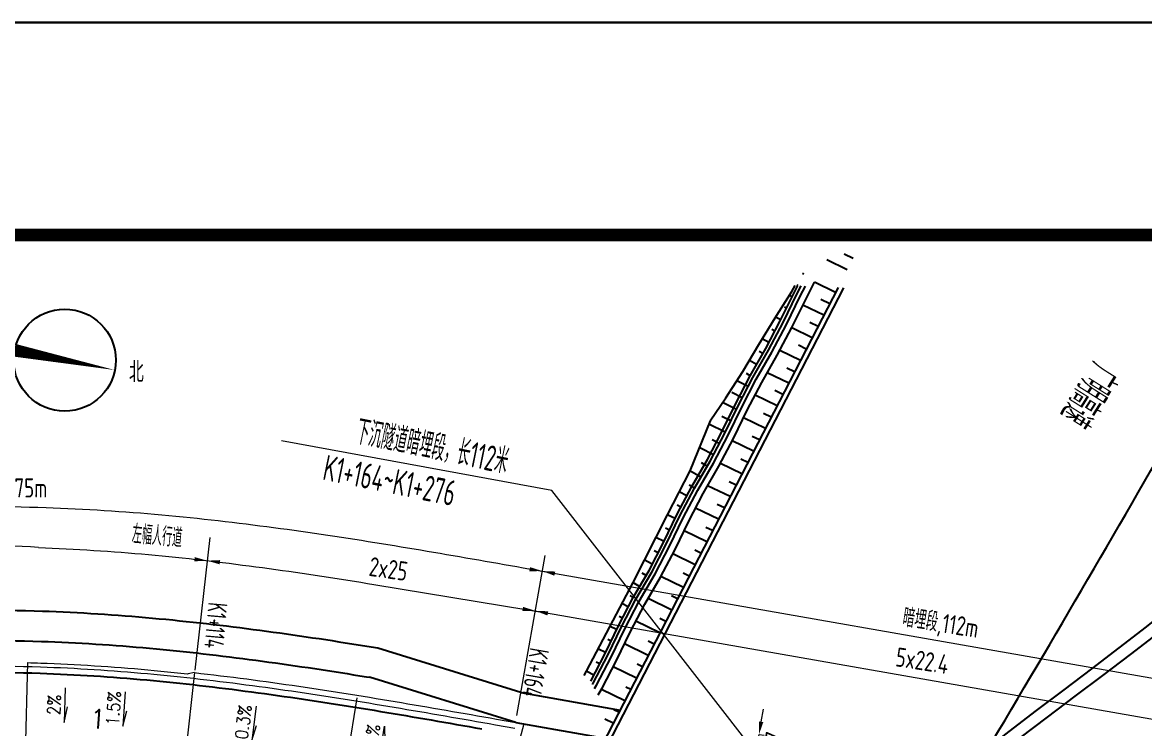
# Model space of a CAD drawing. Extents: x 45837 to 287007, y -98586 to 328021.
# Drawn here: x 70527 to 75801, y -42507 to -39186 of the extents above; entities that cross this region are included whole.
import ezdxf
from ezdxf.enums import TextEntityAlignment as Align

# ---------------------------------------------------------------- set-up
doc = ezdxf.new("R2010")
doc.units = 0
doc.header["$LTSCALE"] = 1000
doc.header["$MEASUREMENT"] = 0
for name, pattern in [('ACAD_ISO02W100', [15, 12, -3]), ('ACAD_ISO04W100', [30, 24, -3, 0, -3]), ('DASHED', [19.05, 12.7, -6.35])]:
    doc.linetypes.add(name, pattern=pattern)
for name, color, linetype in [('0-文字', 7, 'Continuous'), ('0-段落划分', 2, 'Continuous'), ('DIM_SYMB', 3, 'Continuous'), ('HIDE_B', 7, 'Continuous'), ('LMBG-数据', 7, 'Continuous'), ('PUB_TEXT', 7, 'Continuous'), ('station', 6, 'Continuous'), ('WALL', 9, 'Continuous'), ('分隔带', 3, 'Continuous'), ('图框', 7, 'Continuous'), ('虚线', 11, 'ACAD_ISO02W100'), ('路基边线', 1, 'Continuous'), ('路面边线', 7, 'Continuous')]:
    doc.layers.add(name, color=color, linetype=linetype)
doc.layers.add('标注', color=4, linetype='Continuous', lineweight=15)
doc.layers.add('隧道', color=6, linetype='Continuous', lineweight=5)
doc.styles.add('_TCH_DIM', font='SIMPLEX', dxfattribs={"bigfont": 'GBCBIG'})
doc.styles.add('GTF_XW', font='simplex1.shx', dxfattribs={"width": 0.7, "bigfont": 'hztxt.shx'})
doc.styles.get("Standard").update_dxf_attribs({"font": 'gbenor.shx', "bigfont": 'gbcbig.shx'})
doc.dimstyles.new('比例1000', dxfattribs={"dimtxt": 3, "dimasz": 2, "dimexe": 0.8, "dimexo": 0.8, "dimgap": 0.4, "dimtad": 1, "dimdsep": 46, "dimtxsty": 'Standard', "dimcen": 0.09, "dimclrd": 256, "dimclre": 256, "dimclrt": 256, "dimadec": 1, "dimazin": 0, "dimtfac": 1, "dimtix": 1, "dimtmove": 2, "dimatfit": 3, "dimfxl": 0, "dimtolj": 1, "dimtzin": 0, "dimarcsym": 0})

# ---------------------------------------------------------------- blocks, each defined once
blk = doc.blocks.new('LMBG.ZXUP..11主线正向')
at = {"layer": 'LMBG-数据', "lineweight": -2}
blk.add_lwpolyline([(-0.54, 0.8), (0.54, 0.8), (0.053, 0.886)], dxfattribs=at)
at = {"layer": 'LMBG-数据', "lineweight": -2, "style": 'GTF_XW', "width": 0.85}
for tag, p in [('ZXCDKD', (0, 1.206)), ('ZXCDPD', (0, 0.468))]:
    blk.add_attdef(tag, text='', height=0.4, rotation=180, dxfattribs=at).set_placement(p, align=Align.MIDDLE)
blk = doc.blocks.new('LMBG.ZXDP..11主线正向')
at = {"layer": 'LMBG-数据', "lineweight": -2}
blk.add_lwpolyline([(0.54, 0.8), (-0.54, 0.8), (-0.053, 0.886)], dxfattribs=at)
at = {"layer": 'LMBG-数据', "lineweight": -2, "style": 'GTF_XW', "width": 0.85}
for tag, p in [('ZXCDKD', (0, 1.206)), ('ZXCDPD', (0, 0.468))]:
    blk.add_attdef(tag, text='', height=0.4, rotation=180, dxfattribs=at).set_placement(p, align=Align.MIDDLE)
blk = doc.blocks.new('*D242')
at = {"layer": 'Defpoints', "color": 0, "linetype": 'ByBlock'}
for p in [(-9952752.06, 2543750.35), (-9952752.16, 2543749.55), (-9952747.45, 2543748.95)]:
    blk.add_point(p, dxfattribs=at)
at = {"layer": '标注', "linetype": 'ByBlock', "lineweight": -2}
for p, q in [((-9952754.04, 2543750.6), (-9952756.03, 2543750.85)), ((-9952752.06, 2543750.35), (-9952751.96, 2543751.14)), ((-9952747.35, 2543749.75), (-9952752.06, 2543750.35)), ((-9952747.35, 2543749.75), (-9952747.24, 2543750.54)), ((-9952745.36, 2543749.5), (-9952743.38, 2543749.24))]:
    blk.add_line(p, q, dxfattribs=at)
at = {"layer": '标注', "linetype": 'ByBlock'}
for points in [[(-9952754, 2543750.93), (-9952754.08, 2543750.27), (-9952752.06, 2543750.35)], [(-9952745.32, 2543749.83), (-9952745.4, 2543749.16), (-9952747.35, 2543749.75)]]:
    blk.add_solid(points, dxfattribs=at)
at = {"layer": '标注', "linetype": 'ByBlock', "insert": (-9952749.46, 2543751.93), "char_height": 3, "attachment_point": 5, "rotation": 352.7449}
blk.add_mtext('\\A1;4.75', dxfattribs=at)
blk = doc.blocks.new('ac')
at = {"layer": '0-段落划分', "color": 2, "linetype": 'Continuous'}
for p, q in [((-9952827.287, 2543761.556), (-9952827.89, 2543760.142)), ((-9952825.467, 2543760.724), (-9952826.863, 2543757.45)), ((-9952821.828, 2543759.06), (-9952823.26, 2543755.706)), ((-9952820.009, 2543758.228), (-9952820.606, 2543756.829)), ((-9952818.189, 2543757.396), (-9952819.619, 2543754.046)), ((-9952816.37, 2543756.564), (-9952816.937, 2543755.236)), ((-9952814.55, 2543755.732), (-9952815.949, 2543752.451)), ((-9952812.731, 2543754.9), (-9952813.274, 2543753.629)), ((-9952824.452, 2543753.945), (-9952824.544, 2543753.745)), ((-9952810.912, 2543754.068), (-9952812.324, 2543750.759)), ((-9952809.092, 2543753.236), (-9952809.629, 2543751.979)), ((-9952822.637, 2543753.105), (-9952822.71, 2543752.947)), ((-9952820.814, 2543752.281), (-9952821.016, 2543751.817)), ((-9952818.98, 2543751.484), (-9952819.122, 2543751.157)), ((-9952807.273, 2543752.404), (-9952808.74, 2543748.965)), ((-9952805.453, 2543751.572), (-9952806.001, 2543750.288)), ((-9952817.145, 2543750.688), (-9952817.512, 2543749.843)), ((-9952815.331, 2543749.847), (-9952815.554, 2543749.37)), ((-9952803.633, 2543750.74), (-9952805.133, 2543747.223)), ((-9952801.814, 2543749.908), (-9952802.346, 2543748.663)), ((-9952813.518, 2543749.001), (-9952814.018, 2543747.93)), ((-9952811.72, 2543748.127), (-9952812.006, 2543747.565)), ((-9952799.995, 2543749.076), (-9952801.488, 2543745.578)), ((-9952798.175, 2543748.244), (-9952798.672, 2543747.081)), ((-9952809.938, 2543747.219), (-9952810.522, 2543746.074)), ((-9952808.156, 2543746.311), (-9952808.453, 2543745.727)), ((-9952796.356, 2543747.412), (-9952797.817, 2543743.988)), ((-9952794.537, 2543746.58), (-9952795.009, 2543745.472)), ((-9952806.431, 2543746.063), (-9952807.258, 2543744.276)), ((-9952804.616, 2543745.223), (-9952805.371, 2543743.591)), ((-9952802.792, 2543744.401), (-9952803.737, 2543742.2)), ((-9952792.717, 2543745.748), (-9952794.189, 2543742.295)), ((-9952790.898, 2543744.916), (-9952791.368, 2543743.813)), ((-9952800.955, 2543743.613), (-9952801.562, 2543742.197)), ((-9952799.117, 2543742.824), (-9952800.24, 2543740.207)), ((-9952789.078, 2543744.084), (-9952790.619, 2543740.474)), ((-9952787.259, 2543743.252), (-9952787.742, 2543742.121)), ((-9952797.302, 2543741.984), (-9952797.845, 2543740.82)), ((-9952795.489, 2543741.138), (-9952796.45, 2543739.079)), ((-9952785.439, 2543742.42), (-9952787.01, 2543738.739)), ((-9952783.62, 2543741.588), (-9952784.086, 2543740.496)), ((-9952793.693, 2543740.26), (-9952794.17, 2543739.335)), ((-9952791.916, 2543739.343), (-9952792.824, 2543737.583)), ((-9952781.8, 2543740.756), (-9952783.357, 2543737.109)), ((-9952779.981, 2543739.924), (-9952780.407, 2543738.925)), ((-9952778.162, 2543739.092), (-9952779.686, 2543735.521)), ((-9952790.138, 2543738.426), (-9952790.569, 2543737.591)), ((-9952788.868, 2543737.288), (-9952789.442, 2543736.049)), ((-9952776.342, 2543738.26), (-9952776.746, 2543737.314)), ((-9952774.523, 2543737.428), (-9952776.059, 2543733.829)), ((-9952787.053, 2543736.448), (-9952787.337, 2543735.835)), ((-9952785.228, 2543735.631), (-9952785.759, 2543734.378)), ((-9952772.702, 2543736.596), (-9952773.108, 2543735.644)), ((-9952770.884, 2543735.764), (-9952772.5, 2543731.977)), ((-9952783.387, 2543734.85), (-9952783.662, 2543734.2)), ((-9952781.546, 2543734.069), (-9952782.116, 2543732.725)), ((-9952769.064, 2543734.932), (-9952769.483, 2543733.952)), ((-9952767.245, 2543734.1), (-9952768.888, 2543730.251)), ((-9952779.731, 2543733.229), (-9952780.036, 2543732.574)), ((-9952777.918, 2543732.384), (-9952778.52, 2543731.093)), ((-9952765.425, 2543733.268), (-9952765.827, 2543732.328)), ((-9952763.606, 2543732.436), (-9952765.226, 2543728.639)), ((-9952776.124, 2543731.502), (-9952776.44, 2543730.897)), ((-9952774.351, 2543730.576), (-9952774.931, 2543729.464)), ((-9952761.786, 2543731.604), (-9952762.142, 2543730.769)), ((-9952759.967, 2543730.772), (-9952761.555, 2543727.052)), ((-9952772.578, 2543729.65), (-9952772.843, 2543729.143)), ((-9952771.061, 2543728.948), (-9952771.535, 2543727.923)), ((-9952758.148, 2543729.94), (-9952758.483, 2543729.154)), ((-9952756.328, 2543729.108), (-9952757.932, 2543725.351)), ((-9952769.246, 2543728.108), (-9952769.48, 2543727.602)), ((-9952767.42, 2543727.294), (-9952767.856, 2543726.254)), ((-9952754.509, 2543728.276), (-9952754.852, 2543727.473)), ((-9952765.575, 2543726.52), (-9952765.804, 2543725.973)), ((-9952763.731, 2543725.746), (-9952764.212, 2543724.6)), ((-9952761.916, 2543724.907), (-9952762.175, 2543724.351)), ((-9952760.103, 2543724.062), (-9952760.613, 2543722.967))]:
    blk.add_line(p, q, dxfattribs=at)
at = {"layer": '0-段落划分', "color": 2}
for p, q in [((-9952822.608, 2543760.241), (-9952735.391, 2543720.356)), ((-9952822.608, 2543759.417), (-9952735.753, 2543719.699))]:
    blk.add_line(p, q, dxfattribs=at)
at = {"layer": '0-段落划分', "color": 2, "linetype": 'DASHED', "lineweight": -3, "ltscale": 0.1, "flags": 128}
for points in [[(-9952715.404, 2543756.555), (-9952719.692, 2543759.106), (-9952723.834, 2543761.923), (-9952727.845, 2543764.983), (-9952731.739, 2543768.263), (-9952735.531, 2543771.738), (-9952739.235, 2543775.386), (-9952742.864, 2543779.182), (-9952746.432, 2543783.102), (-9952749.952, 2543787.123), (-9952753.439, 2543791.221), (-9952756.904, 2543795.371), (-9952760.362, 2543799.549), (-9952763.825, 2543803.731), (-9952767.307, 2543807.893), (-9952770.818, 2543812.01), (-9952774.373, 2543816.058), (-9952777.984, 2543820.012), (-9952781.662, 2543823.848), (-9952785.42, 2543827.54), (-9952789.269, 2543831.064), (-9952793.222, 2543834.396), (-9952797.289, 2543837.509), (-9952801.483, 2543840.38), (-9952805.814, 2543842.982), (-9952808.708, 2543844.518)], [(-9952716.298, 2543754.935), (-9952720.584, 2543757.483), (-9952724.726, 2543760.295), (-9952728.738, 2543763.347), (-9952732.635, 2543766.616), (-9952736.431, 2543770.079), (-9952740.139, 2543773.712), (-9952743.773, 2543777.492), (-9952747.346, 2543781.395), (-9952750.873, 2543785.398), (-9952754.367, 2543789.476), (-9952757.839, 2543793.606), (-9952761.304, 2543797.764), (-9952764.775, 2543801.926), (-9952768.263, 2543806.068), (-9952771.781, 2543810.165), (-9952775.343, 2543814.194), (-9952778.959, 2543818.13), (-9952782.642, 2543821.948), (-9952786.404, 2543825.625), (-9952790.257, 2543829.135), (-9952794.212, 2543832.454), (-9952798.281, 2543835.558), (-9952802.474, 2543838.421), (-9952806.804, 2543841.019), (-9952809.696, 2543842.553)]]:
    blk.add_lwpolyline(points, dxfattribs=at)
at = {"layer": '0-段落划分', "color": 2, "linetype": 'Continuous', "flags": 128}
for points in [[(-9952807.186, 2543748.173), (-9952811.558, 2543750.401), (-9952816.007, 2543752.479), (-9952820.518, 2543754.436), (-9952823.26, 2543755.706)], [(-9952807.648, 2543747.286), (-9952812.018, 2543749.514), (-9952816.467, 2543751.59), (-9952820.976, 2543753.547), (-9952822.608, 2543754.303)], [(-9952807.648, 2543747.286), (-9952812.018, 2543749.514), (-9952816.467, 2543751.59), (-9952820.976, 2543753.547), (-9952822.608, 2543754.303)], [(-9952807.925, 2543746.754), (-9952812.295, 2543748.981), (-9952816.742, 2543751.057), (-9952821.251, 2543753.014), (-9952822.608, 2543753.642)], [(-9952807.925, 2543746.754), (-9952812.295, 2543748.981), (-9952816.742, 2543751.057), (-9952821.251, 2543753.014), (-9952822.608, 2543753.642)], [(-9952808.156, 2543746.311), (-9952812.525, 2543748.537), (-9952816.972, 2543750.613), (-9952821.479, 2543752.569), (-9952822.637, 2543753.105)], [(-9952808.761, 2543745.149), (-9952813.1, 2543747.428), (-9952817.402, 2543749.781), (-9952821.676, 2543752.188), (-9952822.608, 2543752.694)], [(-9952789.39, 2543739.84), (-9952793.752, 2543742.091), (-9952798.205, 2543744.169), (-9952802.728, 2543746.11), (-9952807.186, 2543748.173), (-9952807.186, 2543748.173)], [(-9952790.372, 2543737.984), (-9952794.731, 2543740.233), (-9952799.181, 2543742.309), (-9952803.701, 2543744.249), (-9952808.156, 2543746.311), (-9952808.156, 2543746.311)], [(-9952790.138, 2543738.426), (-9952794.498, 2543740.675), (-9952798.948, 2543742.752), (-9952803.469, 2543744.692), (-9952807.925, 2543746.754), (-9952807.925, 2543746.754)], [(-9952790.138, 2543738.426), (-9952794.498, 2543740.675), (-9952798.948, 2543742.752), (-9952803.469, 2543744.692), (-9952807.925, 2543746.754), (-9952807.925, 2543746.754)], [(-9952789.858, 2543738.956), (-9952794.218, 2543741.206), (-9952798.669, 2543743.283), (-9952803.191, 2543745.224), (-9952807.648, 2543747.286), (-9952807.648, 2543747.286)], [(-9952789.858, 2543738.956), (-9952794.218, 2543741.206), (-9952798.669, 2543743.283), (-9952803.191, 2543745.224), (-9952807.648, 2543747.286), (-9952807.648, 2543747.286)], [(-9952800.793, 2543740.372), (-9952804.518, 2543742.685), (-9952808.761, 2543745.149), (-9952808.761, 2543745.149)], [(-9952800.793, 2543740.372), (-9952792.824, 2543737.583), (-9952785.759, 2543734.378), (-9952774.931, 2543729.464), (-9952760.68, 2543722.823), (-9952759.998, 2543722.527)], [(-9952771.586, 2543731.499), (-9952775.937, 2543733.773), (-9952780.393, 2543735.851), (-9952784.929, 2543737.776), (-9952789.39, 2543739.84), (-9952789.39, 2543739.84)], [(-9952772.578, 2543729.65), (-9952776.927, 2543731.922), (-9952781.38, 2543733.998), (-9952785.914, 2543735.921), (-9952790.372, 2543737.984), (-9952790.372, 2543737.984)], [(-9952772.342, 2543730.09), (-9952776.692, 2543732.362), (-9952781.145, 2543734.44), (-9952785.679, 2543736.363), (-9952790.138, 2543738.426), (-9952790.138, 2543738.426)], [(-9952772.342, 2543730.09), (-9952776.692, 2543732.362), (-9952781.145, 2543734.44), (-9952785.679, 2543736.363), (-9952790.138, 2543738.426), (-9952790.138, 2543738.426)], [(-9952772.058, 2543730.619), (-9952776.409, 2543732.892), (-9952780.863, 2543734.969), (-9952785.398, 2543736.893), (-9952789.858, 2543738.956), (-9952789.858, 2543738.956)], [(-9952772.058, 2543730.619), (-9952776.409, 2543732.892), (-9952780.863, 2543734.969), (-9952785.398, 2543736.893), (-9952789.858, 2543738.956), (-9952789.858, 2543738.956)], [(-9952758.051, 2543724.283), (-9952758.589, 2543724.567), (-9952763.047, 2543726.646), (-9952767.595, 2543728.554), (-9952772.058, 2543730.619), (-9952772.058, 2543730.619)], [(-9952758.051, 2543724.283), (-9952758.589, 2543724.567), (-9952763.047, 2543726.646), (-9952767.595, 2543728.554), (-9952772.058, 2543730.619), (-9952772.058, 2543730.619)], [(-9952757.05, 2543724.885), (-9952758.112, 2543725.446), (-9952762.571, 2543727.526), (-9952767.121, 2543729.434), (-9952771.586, 2543731.499), (-9952771.586, 2543731.499)], [(-9952759.153, 2543723.619), (-9952763.57, 2543725.679), (-9952768.117, 2543727.586), (-9952772.578, 2543729.65), (-9952772.578, 2543729.65)], [(-9952758.651, 2543723.921), (-9952758.875, 2543724.04), (-9952763.332, 2543726.118), (-9952767.88, 2543728.026), (-9952772.342, 2543730.09), (-9952772.342, 2543730.09)], [(-9952758.651, 2543723.921), (-9952758.875, 2543724.04), (-9952763.332, 2543726.118), (-9952767.88, 2543728.026), (-9952772.342, 2543730.09), (-9952772.342, 2543730.09)]]:
    blk.add_lwpolyline(points, dxfattribs=at)
at = {"layer": '0-段落划分', "color": 3, "linetype": 'ACAD_ISO04W100'}
blk.add_arc((-9954257.807, 2540962.971), 3200, 61.095892, 63.352541, dxfattribs=at)
at = {"layer": '分隔带'}
blk.add_line((-9952752.127, 2543712.189), (-9952758.131, 2543688.962), dxfattribs=at)
at = {"layer": '分隔带', "flags": 128}
blk.add_lwpolyline([(-9952760.197, 2543616.243, -0.0197694), (-9952761.315, 2543637.379), (-9952761.327, 2543638.431), (-9952761.335, 2543639.5), (-9952761.339, 2543640.569), (-9952761.339, 2543641.636), (-9952761.334, 2543642.703), (-9952761.326, 2543643.768), (-9952761.314, 2543644.833), (-9952761.298, 2543645.896), (-9952761.278, 2543646.958), (-9952761.255, 2543648.019), (-9952761.228, 2543649.079), (-9952761.197, 2543650.138), (-9952761.163, 2543651.196), (-9952761.126, 2543652.252), (-9952761.085, 2543653.308), (-9952761.041, 2543654.362), (-9952760.994, 2543655.415), (-9952760.943, 2543656.468), (-9952760.89, 2543657.518), (-9952760.833, 2543658.568), (-9952760.774, 2543659.617), (-9952760.712, 2543660.664), (-9952760.646, 2543661.71), (-9952760.579, 2543662.755), (-9952760.508, 2543663.799), (-9952760.435, 2543664.841), (-9952760.359, 2543665.883), (-9952760.281, 2543666.923), (-9952760.2, 2543667.962), (-9952760.117, 2543669), (-9952760.032, 2543670.036), (-9952759.945, 2543671.072), (-9952759.855, 2543672.106), (-9952759.763, 2543673.139), (-9952759.67, 2543674.171), (-9952759.574, 2543675.201), (-9952759.476, 2543676.23), (-9952759.377, 2543677.259), (-9952759.276, 2543678.286), (-9952759.173, 2543679.311), (-9952759.068, 2543680.336), (-9952758.962, 2543681.359), (-9952758.854, 2543682.382), (-9952758.745, 2543683.403), (-9952758.634, 2543684.423), (-9952758.522, 2543685.441), (-9952758.409, 2543686.459), (-9952758.294, 2543687.475), (-9952758.179, 2543688.49), (-9952758.119, 2543689.011)], format="xyb", dxfattribs=at)
at = {"layer": '标注', "linetype": 'ByBlock'}
for p, q in [((-9952776.034, 2543715.232), (-9952761.764, 2543827.328)), ((-9952769.382, 2543717.41), (-9952755.491, 2543826.529)), ((-9952753.201, 2543712.326), (-9952778.47, 2543715.542))]:
    blk.add_line(p, q, dxfattribs=at)
at = {"layer": '标注'}
for p, q in [((-9952772.69, 2543688.964), (-9952769.382, 2543717.41)), ((-9952772.807, 2543687.945), (-9952772.69, 2543688.964)), ((-9952773.039, 2543685.901), (-9952772.924, 2543686.924)), ((-9952772.924, 2543686.924), (-9952772.807, 2543687.945)), ((-9952773.265, 2543683.852), (-9952773.153, 2543684.877)), ((-9952773.153, 2543684.877), (-9952773.039, 2543685.901)), ((-9952773.487, 2543681.797), (-9952773.377, 2543682.825)), ((-9952773.377, 2543682.825), (-9952773.265, 2543683.852)), ((-9952773.595, 2543680.767), (-9952773.487, 2543681.797)), ((-9952773.808, 2543678.704), (-9952773.702, 2543679.736)), ((-9952773.702, 2543679.736), (-9952773.595, 2543680.767)), ((-9952774.014, 2543676.634), (-9952773.912, 2543677.67)), ((-9952773.912, 2543677.67), (-9952773.808, 2543678.704)), ((-9952774.114, 2543675.597), (-9952774.014, 2543676.634)), ((-9952774.309, 2543673.519), (-9952774.212, 2543674.559)), ((-9952774.212, 2543674.559), (-9952774.114, 2543675.597)), ((-9952774.496, 2543671.435), (-9952774.404, 2543672.478)), ((-9952774.404, 2543672.478), (-9952774.309, 2543673.519)), ((-9952774.587, 2543670.39), (-9952774.496, 2543671.435)), ((-9952774.761, 2543668.297), (-9952774.675, 2543669.345)), ((-9952774.675, 2543669.345), (-9952774.587, 2543670.39)), ((-9952774.927, 2543666.198), (-9952774.845, 2543667.249)), ((-9952774.845, 2543667.249), (-9952774.761, 2543668.297)), ((-9952775.006, 2543665.147), (-9952774.927, 2543666.198)), ((-9952775.156, 2543663.039), (-9952775.082, 2543664.094)), ((-9952775.082, 2543664.094), (-9952775.006, 2543665.147)), ((-9952778.819, 2543662.964), (-9952757.949, 2543661.608)), ((-9952775.296, 2543660.925), (-9952775.227, 2543661.983)), ((-9952775.227, 2543661.983), (-9952775.156, 2543663.039)), ((-9952775.362, 2543659.866), (-9952775.296, 2543660.925)), ((-9952775.485, 2543657.744), (-9952775.425, 2543658.806)), ((-9952775.425, 2543658.806), (-9952775.362, 2543659.866)), ((-9952775.597, 2543655.616), (-9952775.543, 2543656.681)), ((-9952775.543, 2543656.681), (-9952775.485, 2543657.744)), ((-9952775.648, 2543654.549), (-9952775.597, 2543655.616)), ((-9952775.74, 2543652.413), (-9952775.696, 2543653.482)), ((-9952775.696, 2543653.482), (-9952775.648, 2543654.549)), ((-9952775.82, 2543650.27), (-9952775.782, 2543651.342)), ((-9952775.782, 2543651.342), (-9952775.74, 2543652.413)), ((-9952775.854, 2543649.197), (-9952775.82, 2543650.27)), ((-9952775.913, 2543647.046), (-9952775.885, 2543648.122)), ((-9952775.885, 2543648.122), (-9952775.854, 2543649.197)), ((-9952775.956, 2543644.889), (-9952775.936, 2543645.968)), ((-9952775.936, 2543645.968), (-9952775.913, 2543647.046)), ((-9952775.973, 2543643.809), (-9952775.956, 2543644.889)), ((-9952775.993, 2543641.645), (-9952775.985, 2543642.728)), ((-9952775.985, 2543642.728), (-9952775.973, 2543643.809)), ((-9952775.998, 2543640.56), (-9952775.993, 2543641.645)), ((-9952775.998, 2543639.475), (-9952775.998, 2543640.56)), ((-9952775.994, 2543638.388), (-9952775.998, 2543639.475)), ((-9952775.986, 2543637.3), (-9952775.994, 2543638.388)), ((-9952775.974, 2543636.234), (-9952775.986, 2543637.3))]:
    blk.add_line(p, q, dxfattribs=at)
at = {"layer": '标注', "linetype": 'ByBlock', "flags": 128}
blk.add_lwpolyline([(-9952781.281, 2543616.243, -0.0181028), (-9952782.314, 2543637.12), (-9952782.326, 2543638.233), (-9952782.335, 2543639.385), (-9952782.339, 2543640.534), (-9952782.339, 2543641.682), (-9952782.334, 2543642.827), (-9952782.325, 2543643.97), (-9952782.312, 2543645.11), (-9952782.295, 2543646.248), (-9952782.274, 2543647.384), (-9952782.249, 2543648.518), (-9952782.22, 2543649.649), (-9952782.187, 2543650.778), (-9952782.151, 2543651.905), (-9952782.111, 2543653.03), (-9952782.068, 2543654.152), (-9952782.021, 2543655.271), (-9952781.971, 2543656.389), (-9952781.918, 2543657.504), (-9952781.861, 2543658.616), (-9952781.801, 2543659.726), (-9952781.738, 2543660.834), (-9952781.673, 2543661.94), (-9952781.604, 2543663.043), (-9952781.533, 2543664.143), (-9952781.458, 2543665.242), (-9952781.382, 2543666.338), (-9952781.302, 2543667.431), (-9952781.22, 2543668.522), (-9952781.136, 2543669.611), (-9952781.049, 2543670.697), (-9952780.96, 2543671.781), (-9952780.868, 2543672.862), (-9952780.775, 2543673.941), (-9952780.679, 2543675.018), (-9952780.582, 2543676.092), (-9952780.482, 2543677.164), (-9952780.381, 2543678.233), (-9952780.277, 2543679.3), (-9952780.172, 2543680.365), (-9952780.066, 2543681.427), (-9952779.958, 2543682.487), (-9952779.848, 2543683.544), (-9952779.737, 2543684.599), (-9952779.624, 2543685.652), (-9952779.51, 2543686.702), (-9952779.395, 2543687.75), (-9952779.279, 2543688.795), (-9952779.161, 2543689.839), (-9952779.043, 2543690.88), (-9952778.923, 2543691.918), (-9952778.802, 2543692.954), (-9952778.681, 2543693.988), (-9952778.561, 2543695.001), (-9952778.438, 2543696.031), (-9952778.314, 2543697.059), (-9952778.19, 2543698.085), (-9952778.065, 2543699.108), (-9952777.94, 2543700.129), (-9952777.814, 2543701.148), (-9952777.688, 2543702.165), (-9952777.562, 2543703.179), (-9952777.435, 2543704.191), (-9952777.308, 2543705.201), (-9952777.181, 2543706.209), (-9952777.054, 2543707.214), (-9952776.927, 2543708.217), (-9952776.8, 2543709.218), (-9952776.673, 2543710.216), (-9952776.546, 2543711.213), (-9952776.419, 2543712.207), (-9952776.034, 2543715.232)], format="xyb", dxfattribs=at)
at = {"layer": '标注'}
blk.add_arc((-9952687.367, 2543633.001), 88.666, 177.91039, 191.09529, dxfattribs=at)
for points in [[(-9952776.047, 2543717.26), (-9952775.389, 2543717.154), (-9952776.034, 2543715.232)], [(-9952769.774, 2543716.461), (-9952769.115, 2543716.356), (-9952769.761, 2543714.434)], [(-9952776.554, 2543713.273), (-9952775.891, 2543713.21), (-9952776.034, 2543715.232)], [(-9952770.281, 2543712.474), (-9952769.618, 2543712.411), (-9952769.761, 2543714.434)], [(-9952774.694, 2543664.696), (-9952775.359, 2543664.747), (-9952775.177, 2543662.727)], [(-9952775.643, 2543660.754), (-9952774.978, 2543660.709), (-9952775.177, 2543662.727)]]:
    blk.add_solid(points, dxfattribs=at)
at = {"layer": '虚线'}
blk.add_line((-9952752.127, 2543712.189), (-9952737.983, 2543823.292), dxfattribs=at)
at = {"layer": '路基边线'}
for q in [(-9952754.848, 2543728.431), (-9952762.745, 2543690.091)]:
    blk.add_line((-9952756.839, 2543712.789), q, dxfattribs=at)
at = {"layer": '路基边线', "color": 2}
blk.add_line((-9952752.739, 2543727.467), (-9952753.316, 2543726.088), dxfattribs=at)
at = {"layer": '路基边线', "flags": 128}
blk.add_lwpolyline([(-9952764.967, 2543616.243, -0.0193698), (-9952766.065, 2543637.32), (-9952766.077, 2543638.386), (-9952766.085, 2543639.474), (-9952766.089, 2543640.561), (-9952766.089, 2543641.647), (-9952766.084, 2543642.731), (-9952766.076, 2543643.814), (-9952766.063, 2543644.895), (-9952766.047, 2543645.976), (-9952766.027, 2543647.054), (-9952766.003, 2543648.132), (-9952765.976, 2543649.208), (-9952765.945, 2543650.283), (-9952765.91, 2543651.356), (-9952765.872, 2543652.428), (-9952765.831, 2543653.499), (-9952765.786, 2543654.568), (-9952765.739, 2543655.636), (-9952765.687, 2543656.702), (-9952765.633, 2543657.767), (-9952765.576, 2543658.83), (-9952765.516, 2543659.892), (-9952765.453, 2543660.953), (-9952765.387, 2543662.012), (-9952765.318, 2543663.069), (-9952765.247, 2543664.125), (-9952765.173, 2543665.18), (-9952765.096, 2543666.233), (-9952765.017, 2543667.285), (-9952764.936, 2543668.335), (-9952764.852, 2543669.384), (-9952764.766, 2543670.431), (-9952764.677, 2543671.477), (-9952764.587, 2543672.521), (-9952764.494, 2543673.564), (-9952764.4, 2543674.605), (-9952764.303, 2543675.645), (-9952764.205, 2543676.683), (-9952764.104, 2543677.72), (-9952764.002, 2543678.756), (-9952763.898, 2543679.79), (-9952763.793, 2543680.822), (-9952763.686, 2543681.853), (-9952763.577, 2543682.883), (-9952763.467, 2543683.911), (-9952763.356, 2543684.938), (-9952763.243, 2543685.963), (-9952763.129, 2543686.987), (-9952763.014, 2543688.01), (-9952762.898, 2543689.031), (-9952762.781, 2543690.05), (-9952762.775, 2543690.095)], format="xyb", dxfattribs=at)
at = {"layer": '路面边线', "flags": 128}
blk.add_lwpolyline([(-9952755.175, 2543616.243, -0.0202058), (-9952756.315, 2543637.44), (-9952756.327, 2543638.478), (-9952756.335, 2543639.528), (-9952756.339, 2543640.577), (-9952756.339, 2543641.626), (-9952756.334, 2543642.673), (-9952756.326, 2543643.72), (-9952756.314, 2543644.766), (-9952756.299, 2543645.812), (-9952756.279, 2543646.856), (-9952756.256, 2543647.9), (-9952756.23, 2543648.943), (-9952756.199, 2543649.986), (-9952756.166, 2543651.027), (-9952756.129, 2543652.067), (-9952756.089, 2543653.107), (-9952756.046, 2543654.146), (-9952755.999, 2543655.184), (-9952755.949, 2543656.221), (-9952755.897, 2543657.257), (-9952755.841, 2543658.292), (-9952755.782, 2543659.327), (-9952755.721, 2543660.36), (-9952755.656, 2543661.393), (-9952755.589, 2543662.425), (-9952755.52, 2543663.455), (-9952755.448, 2543664.485), (-9952755.373, 2543665.514), (-9952755.295, 2543666.542), (-9952755.216, 2543667.569), (-9952755.134, 2543668.596), (-9952755.049, 2543669.621), (-9952754.963, 2543670.645), (-9952754.874, 2543671.669), (-9952754.783, 2543672.691), (-9952754.691, 2543673.713), (-9952754.596, 2543674.734), (-9952754.499, 2543675.754), (-9952754.401, 2543676.773), (-9952754.3, 2543677.791), (-9952754.198, 2543678.808), (-9952754.094, 2543679.824), (-9952753.989, 2543680.839), (-9952753.882, 2543681.854), (-9952753.774, 2543682.867), (-9952753.664, 2543683.88), (-9952753.553, 2543684.892), (-9952753.44, 2543685.902), (-9952753.326, 2543686.912), (-9952753.211, 2543687.922), (-9952753.095, 2543688.93), (-9952752.978, 2543689.937), (-9952752.86, 2543690.944), (-9952752.742, 2543691.943), (-9952752.622, 2543692.949), (-9952752.501, 2543693.953), (-9952752.379, 2543694.957), (-9952752.257, 2543695.959), (-9952752.134, 2543696.961), (-9952752.01, 2543697.962), (-9952751.886, 2543698.963), (-9952751.761, 2543699.962), (-9952751.636, 2543700.961), (-9952751.511, 2543701.959), (-9952751.385, 2543702.956), (-9952751.259, 2543703.953), (-9952751.133, 2543704.948), (-9952751.007, 2543705.943), (-9952750.88, 2543706.938)], format="xyb", dxfattribs=at)
at = {"layer": '隧道', "color": 7}
for p, q in [((-9952730.522, 2543765.89), (-9952788.732, 2543716.128)), ((-9952788.732, 2543716.128), (-9952794.508, 2543673.463))]:
    blk.add_line(p, q, dxfattribs=at)
at = {"layer": '隧道'}
for p, q in [((-9952751.965, 2543713.46), (-9952723.224, 2543707.217)), ((-9952754.81, 2543687.139), (-9952726.493, 2543683.914)), ((-9952757.548, 2543661.582), (-9952728.31, 2543659.684)), ((-9952757.548, 2543661.582), (-9952757.309, 2543660.601)), ((-9952757.88, 2543635.344), (-9952729.186, 2543635.952))]:
    blk.add_line(p, q, dxfattribs=at)
at = {"layer": '隧道', "flags": 128}
blk.add_lwpolyline([(-9952757.548, 2543661.582), (-9952757.485, 2543662.55), (-9952757.415, 2543663.586), (-9952757.343, 2543664.621), (-9952757.268, 2543665.654), (-9952757.19, 2543666.687), (-9952757.11, 2543667.719), (-9952757.028, 2543668.749), (-9952756.943, 2543669.779), (-9952756.856, 2543670.807), (-9952756.767, 2543671.835), (-9952756.676, 2543672.861), (-9952756.583, 2543673.887), (-9952756.488, 2543674.911), (-9952756.39, 2543675.935), (-9952756.292, 2543676.957), (-9952756.191, 2543677.979), (-9952756.088, 2543678.999), (-9952755.984, 2543680.018), (-9952755.879, 2543681.037), (-9952755.771, 2543682.054), (-9952755.663, 2543683.071), (-9952755.553, 2543684.086), (-9952755.441, 2543685.1), (-9952755.328, 2543686.114), (-9952755.214, 2543687.126), (-9952755.099, 2543688.138), (-9952754.983, 2543689.148), (-9952754.865, 2543690.158), (-9952754.747, 2543691.166), (-9952754.628, 2543692.167), (-9952754.508, 2543693.174), (-9952754.387, 2543694.18), (-9952754.265, 2543695.185), (-9952754.143, 2543696.19), (-9952754.02, 2543697.193), (-9952753.896, 2543698.195), (-9952753.771, 2543699.197), (-9952753.647, 2543700.197), (-9952753.522, 2543701.197), (-9952753.396, 2543702.196), (-9952753.27, 2543703.194), (-9952753.144, 2543704.191), (-9952753.018, 2543705.187), (-9952752.892, 2543706.183), (-9952752.765, 2543707.177), (-9952752.639, 2543708.171), (-9952752.512, 2543709.164), (-9952752.127, 2543712.189)], dxfattribs=at)
for points in [[(-9952756.18, 2543616.243, -0.0201172), (-9952757.315, 2543637.428), (-9952757.327, 2543638.469), (-9952757.335, 2543639.522), (-9952757.339, 2543640.575), (-9952757.339, 2543641.628), (-9952757.334, 2543642.679), (-9952757.326, 2543643.73), (-9952757.314, 2543644.78), (-9952757.298, 2543645.829), (-9952757.279, 2543646.877), (-9952757.256, 2543647.924), (-9952757.229, 2543648.97), (-9952757.199, 2543650.016), (-9952757.165, 2543651.061), (-9952757.128, 2543652.104), (-9952757.088, 2543653.147), (-9952757.045, 2543654.189), (-9952756.998, 2543655.23), (-9952756.948, 2543656.27), (-9952756.895, 2543657.309), (-9952756.839, 2543658.347), (-9952756.781, 2543659.385), (-9952756.719, 2543660.421), (-9952756.654, 2543661.456), (-9952756.587, 2543662.491), (-9952756.517, 2543663.524), (-9952756.445, 2543664.556), (-9952756.37, 2543665.588), (-9952756.293, 2543666.618), (-9952756.213, 2543667.648), (-9952756.131, 2543668.676), (-9952756.046, 2543669.704), (-9952755.959, 2543670.731), (-9952755.87, 2543671.756), (-9952755.779, 2543672.781), (-9952755.686, 2543673.805), (-9952755.591, 2543674.827), (-9952755.495, 2543675.849), (-9952755.396, 2543676.87), (-9952755.295, 2543677.89), (-9952755.193, 2543678.908), (-9952755.089, 2543679.926), (-9952754.983, 2543680.943), (-9952754.876, 2543681.959), (-9952754.768, 2543682.974), (-9952754.658, 2543683.988), (-9952754.546, 2543685.001), (-9952754.434, 2543686.014), (-9952754.32, 2543687.025), (-9952754.205, 2543688.035), (-9952754.089, 2543689.045), (-9952753.971, 2543690.053), (-9952753.853, 2543691.061), (-9952753.735, 2543692.061), (-9952753.614, 2543693.067), (-9952753.494, 2543694.073), (-9952753.372, 2543695.077), (-9952753.249, 2543696.081), (-9952753.126, 2543697.083), (-9952753.003, 2543698.085), (-9952752.878, 2543699.086), (-9952752.754, 2543700.086), (-9952752.629, 2543701.085), (-9952752.503, 2543702.084), (-9952752.377, 2543703.081), (-9952752.251, 2543704.078), (-9952752.125, 2543705.074), (-9952751.999, 2543706.069), (-9952751.872, 2543707.064), (-9952751.746, 2543708.057), (-9952751.62, 2543709.05), (-9952751.234, 2543712.075)], [(-9952757.88, 2543635.344, -0.0019643), (-9952757.915, 2543637.421), (-9952757.927, 2543638.463), (-9952757.935, 2543639.519), (-9952757.939, 2543640.574), (-9952757.939, 2543641.629), (-9952757.934, 2543642.683), (-9952757.926, 2543643.736), (-9952757.914, 2543644.788), (-9952757.898, 2543645.839), (-9952757.879, 2543646.889), (-9952757.856, 2543647.938), (-9952757.829, 2543648.987), (-9952757.799, 2543650.034), (-9952757.765, 2543651.081), (-9952757.728, 2543652.127), (-9952757.688, 2543653.171), (-9952757.644, 2543654.215), (-9952757.597, 2543655.258), (-9952757.547, 2543656.3), (-9952757.494, 2543657.341), (-9952757.438, 2543658.381), (-9952757.38, 2543659.419), (-9952757.318, 2543660.457), (-9952757.309, 2543660.601)]]:
    blk.add_lwpolyline(points, format="xyb", dxfattribs=at)
at = {"layer": 'LMBG-数据', "color": 0, "linetype": 'ByBlock', "lineweight": -2}
ref = blk.add_blockref('LMBG.ZXDP..11主线正向', (-9952748.362, 2543687.417), dxfattribs=dict(at, xscale=5, yscale=5, zscale=5, rotation=353.4633907572019))
ref.add_attrib('ZXCDPD', '0.8%', dxfattribs={"lineweight": -2, "height": 2, "rotation": 173.46339, "style": 'GTF_XW', "width": 0.85}).set_placement((-9952748.096, 2543689.739), align=Align.MIDDLE)
ref = blk.add_blockref('LMBG.ZXUP..11主线正向', (-9952750.352, 2543667.237), dxfattribs=dict(at, xscale=5, yscale=5, zscale=5, rotation=355.4900598099581))
ref.add_attrib('ZXCDPD', '0.3%', dxfattribs={"lineweight": -2, "height": 2, "rotation": 175.49006, "style": 'GTF_XW', "width": 0.85}).set_placement((-9952750.168, 2543669.567), align=Align.MIDDLE)
ref = blk.add_blockref('LMBG.ZXUP..11主线正向', (-9952751.404, 2543646.808), dxfattribs=dict(at, xscale=5, yscale=5, zscale=5, rotation=358.8263466802201))
ref.add_attrib('ZXCDPD', '1.5%', dxfattribs={"lineweight": -2, "height": 2, "rotation": 178.82635, "style": 'GTF_XW', "width": 0.85}).set_placement((-9952751.356, 2543649.146), align=Align.MIDDLE)
ref = blk.add_blockref('LMBG.ZXUP..11主线正向', (-9952751.441, 2543637.493), dxfattribs=dict(at, xscale=5, yscale=5, zscale=5, rotation=0.7661645519494868))
ref.add_attrib('ZXCDPD', '2%', dxfattribs={"lineweight": -2, "height": 2, "rotation": 180.76616, "style": 'GTF_XW', "width": 0.85}).set_placement((-9952751.472, 2543639.831), align=Align.MIDDLE)
at = {"layer": '0-文字', "ltscale": 1000, "width": 0.7}
blk.add_text('左幅人行道', height=3, rotation=87.59772, dxfattribs=at).set_placement((-9952778.527, 2543658.645), align=Align.MIDDLE_RIGHT)
at = {"layer": '0-段落划分', "color": 5, "ltscale": 1000, "width": 0.7}
blk.add_text('广明高速', height=5, rotation=330.49525, dxfattribs=at).set_placement((-9952803.239, 2543797.023), align=Align.MIDDLE_RIGHT)
at = {"layer": 'station', "color": 0, "style": 'GTF_XW', "width": 0.85}
blk.add_text('1', height=3, rotation=88.82635, dxfattribs=at).set_placement((-9952748.101, 2543646.741), align=Align.CENTER)
at = {"layer": '标注', "color": 7}
for s, rotation, width, p in [('暗埋段,112m', 83.94285, 0.85, (-9952770.027, 2543771.873)), ('5x22.4', 83.94285, 0.85, (-9952763.754, 2543771.074)), ('K1+164', 352.7872, 0.75, (-9952764.051, 2543713.918, -2.617)), ('2x25', 84.50357, 0.85, (-9952774.018, 2543688.001)), ('K1+114', 357.62901, 0.75, (-9952768.756, 2543663.206, -2.617)), ('敞口段,175m', 92.54949, 0.85, (-9952783.327, 2543624.752))]:
    blk.add_text(s, height=3, rotation=rotation, dxfattribs=dict(at, width=width)).set_placement(p)
at = {"layer": '隧道', "color": 7, "width": 0.7}
for s, p in [('下沉隧道暗埋段，长112米', (-9952792.905, 2543709.078)), ('K1+164~K1+276', (-9952787.495, 2543701.028))]:
    blk.add_text(s, height=4, rotation=81.20801, dxfattribs=at).set_placement(p, align=Align.MIDDLE_RIGHT)
at = {"layer": '标注', "linetype": 'ByBlock'}
dim = blk.add_aligned_dim(p1=(-9952747.447, 2543748.955), p2=(-9952752.159, 2543749.554), distance=-0.8, dimstyle='比例1000', dxfattribs=at)
dim.commit()
dim.dimension.update_dxf_attribs({"geometry": '*D242', "text_midpoint": (-9952749.462, 2543751.933)})
blk = doc.blocks.new('zx')
at = {"layer": 'DIM_SYMB'}
blk.add_lwpolyline([(184672.4, -23518.9, 60, 0, 0), (185143.3, -23611.8, 0, 0, 0)], format="xyseb", dxfattribs=at)
blk.add_circle((184907.8, -23565.4), 240, dxfattribs=at)
at = {"layer": '标注', "linetype": 'ByBlock', "xscale": 29.99999999999998, "yscale": 29.99999999999998, "zscale": 29.99999999999998, "rotation": 267.2929497497675}
blk.add_blockref('ac', (-90141045.2, -294670498.8), dxfattribs=at)
at = {"layer": 'PUB_TEXT', "style": '_TCH_DIM'}
blk.add_text('北', height=96.5, dxfattribs=at).set_placement((185209.6, -23669.2))

msp = doc.modelspace()

# ---------------------------------------------------------------- linework, layer by layer
at = {"layer": 'HIDE_B', "flags": 128}
msp.add_lwpolyline([(48837, -66886.1), (48837, -66886.1), (48837, -66886.1), (48837, -40186.1), (48837, -40186.1), (48837, -40186.1), (86837, -40186.1), (86837, -40186.1), (86837, -40186.1), (86837, -40186.1), (86837, -40186.1), (86837, -40186.1), (86837, -66886.1), (86837, -66886.1), (48837, -66886.1)], close=True, dxfattribs=at)
at = {"layer": 'WALL', "color": 0}
msp.add_line((45837, -39186.1), (87887, -39186.1), dxfattribs=at)
at = {"layer": '图框', "linetype": 'Continuous'}
msp.add_lwpolyline([(87837, -39186.1), (45837, -39186.1)], dxfattribs=at)
at = {"layer": '图框', "linetype": 'Continuous', "const_width": 60}
msp.add_lwpolyline([(86837, -40186.1), (48837, -40186.1), (48837, -67886.1), (86837, -67886.1), (86837, -40186.1)], dxfattribs=at)

# ---------------------------------------------------------------- block references
msp.add_blockref('zx', (-114181.7, -17209.2))

doc.saveas('drawing.dxf')
